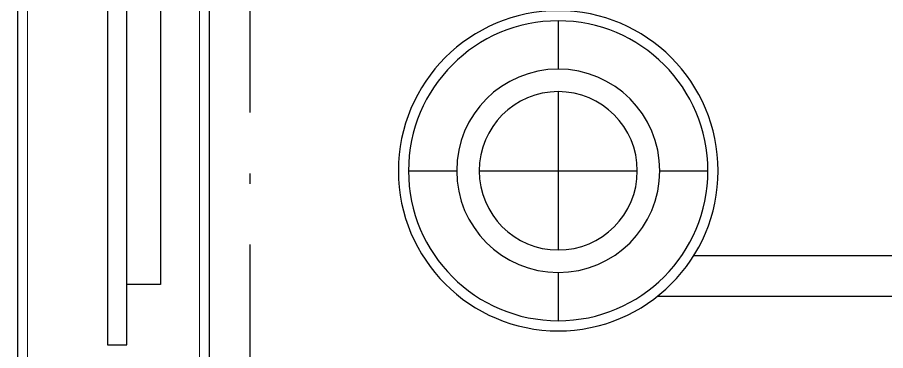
# Model space of a CAD drawing. Extents: x 3694 to 117786, y 20013 to 108631.
# Drawn here: x 24706 to 26846, y 82792 to 83612 of the extents above; entities that cross this region are included whole.
import ezdxf

# ---------------------------------------------------------------- set-up
doc = ezdxf.new("R2010")
doc.units = 0
doc.header["$LTSCALE"] = 1000
doc.header["$MEASUREMENT"] = 0
doc.linetypes.add('ACAD_ISO04W100', pattern=[30, 24, -3, 0, -3])
doc.linetypes.add('ACAD_ISO10W100', pattern=[18.5, 12, -3, 0.5, -3])
doc.layers.add('DOTE', color=1, linetype='ACAD_ISO04W100')
doc.layers.add('家具', color=253, linetype='Continuous')
doc.layers.add('陈设', color=31, linetype='Continuous', lineweight=5)

# ---------------------------------------------------------------- blocks, each defined once
blk = doc.blocks.new('gui-11')
at = {"layer": '家具', "flags": 128}
for points in [[(-820.6, 0), (820.6, 0)], [(-865.1, -426.2), (-865.1, -47.4)], [(865.1, -47.4), (865.1, -426.2)], [(820.6, -473.6), (-820.6, -473.6)]]:
    blk.add_lwpolyline(points, dxfattribs=at)
at = {"layer": '家具'}
for centre, start, end in [((-816.5, -48.4), 94.7871, 178.8107), ((816.5, -48.4), 1.1893, 85.2129), ((-816.5, -425.2), 181.1893, 265.2129), ((816.5, -425.2), 274.7871, 358.8107)]:
    blk.add_arc(centre, 48.6, start, end, dxfattribs=at)
at = {"layer": '陈设', "color": 8, "flags": 128}
for points in [[(-820.6, -25), (820.6, -25)], [(-840.1, -426.2), (-840.1, -47.4)], [(840.1, -47.4), (840.1, -426.2)], [(820.6, -448.6), (-820.6, -448.6)]]:
    blk.add_lwpolyline(points, dxfattribs=at)
at = {"layer": '陈设', "color": 8}
for centre, start, end in [((-816.5, -48.4), 94.7871, 178.8107), ((816.5, -48.4), 1.1893, 85.2129), ((-816.5, -425.2), 181.1893, 265.2129), ((816.5, -425.2), 274.7871, 358.8107)]:
    blk.add_arc(centre, 23.6, start, end, dxfattribs=at)
blk = doc.blocks.new('A$C6CBF3060')
at = {"layer": '家具', "color": 8}
blk.add_line((2909.3, 100), (2127.8, 100), dxfattribs=at)
at = {"layer": '家具'}
blk.add_line((2998.5, 0), (2084.3, 0), dxfattribs=at)
at = {"layer": '家具', "color": 8}
for points in [[(3243.7, 677.5), (3243.7, 558.7)], [(3243.7, 503.4), (3243.7, 113.5)], [(2993.5, 308.4), (2874.7, 308.4)], [(3438.7, 308.4), (3048.8, 308.4)], [(3612.8, 308.4), (3494, 308.4)], [(3243.7, 58.2), (3243.7, -60.6)]]:
    blk.add_lwpolyline(points, dxfattribs=at)
at = {"layer": '家具'}
blk.add_circle((3243.7, 308.4), 394, dxfattribs=at)
at = {"layer": '家具', "color": 8}
for radius in [369, 250.3, 194.9]:
    blk.add_circle((3243.7, 308.4), radius, dxfattribs=at)

msp = doc.modelspace()

# ---------------------------------------------------------------- linework, layer by layer
at = {"layer": 'DOTE', "linetype": 'ACAD_ISO10W100', "ltscale": 0.05}
msp.add_line((25279.8, 78753.1), (25279.8, 88003.7), dxfattribs=at)
at = {"layer": '家具', "elevation": 0}
for points in [[(24975.7, 84720.5), (24928, 84720.5), (24928, 82806.5), (24975.7, 82806.5)], [(24975.7, 84572.1), (25058.8, 84572.1), (25058.8, 82954.8), (24975.7, 82954.8)]]:
    msp.add_lwpolyline(points, close=True, dxfattribs=at)

# ---------------------------------------------------------------- block references
at = {"layer": '家具', "xscale": -1}
msp.add_blockref('A$C6CBF3060', (29282.8, 82926.5, 0), dxfattribs=at)
at = {"layer": '家具', "xscale": -1, "rotation": 270}
msp.add_blockref('gui-11', (25179.7, 83413.5, 0), dxfattribs=at)

doc.saveas('drawing.dxf')
